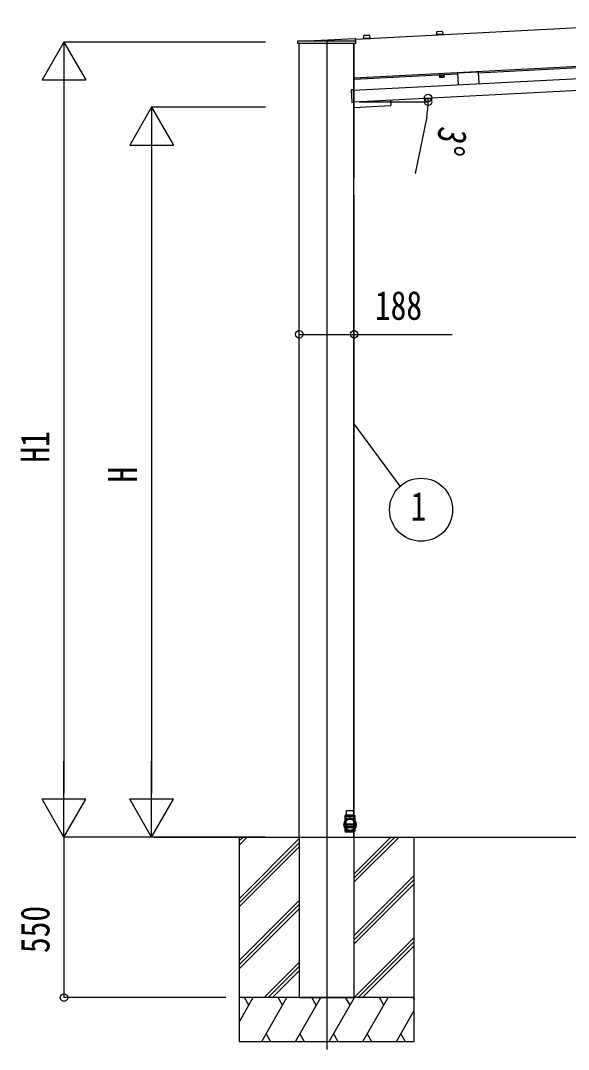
# Model space of a CAD drawing. Units: millimetres, scale not verified. Extents: x -12615 to 12615, y -8910 to 8910.
# Drawn here: x 669 to 2546, y -5502 to -1979 of the extents above; entities that cross this region are included whole.
import ezdxf
from ezdxf.enums import TextEntityAlignment as Align

# ---------------------------------------------------------------- set-up
doc = ezdxf.new("R2010")
doc.units = ezdxf.units.MM
doc.header["$LTSCALE"] = 30
for name, color, linetype in [('0-3_YKK_12', 2, 'Continuous'), ('0-4_YKK_A1', 4, 'Continuous'), ('0-5_YKK_D', 6, 'Continuous')]:
    doc.layers.add(name, color=color, linetype=linetype)
doc.styles.add('ＭＳ ゴシック', font='')
doc.styles.get('ＭＳ ゴシック').set_extended_font_data('MS Gothic')

msp = doc.modelspace()

# ---------------------------------------------------------------- linework, layer by layer
at = {"layer": '0-3_YKK_12'}
msp.add_line((1717.92, -2049.5), (1717.92, -5502.48), dxfattribs=at)
at = {"layer": '0-4_YKK_A1'}
for p, q in [((1815.2, -2042.46), (3033.79, -1978.59)), ((1651.67, -2047.92), (1813.91, -2039.42)), ((1814.96, -2040.3), (1815.93, -2048.88)), ((1842.96, -2039.07), (1842.94, -2040.6)), ((1842.94, -2040.6), (1866.91, -2039.35)), ((1842.94, -2040.6), (1866.91, -2039.35)), ((1842.96, -2041), (1842.94, -2040.6)), ((1842.96, -2041), (1866.93, -2039.75)), ((1843.43, -2038.58), (1866.21, -2037.38)), ((1844.02, -2031.85), (1843.96, -2038.55)), ((1846.86, -2028.88), (1861.79, -2028.1)), ((1864.93, -2030.76), (1865.69, -2037.41)), ((1866.74, -2037.82), (1866.91, -2039.35)), ((1866.93, -2039.75), (1866.91, -2039.35)), ((2092.61, -2025.99), (2092.6, -2027.52)), ((2092.6, -2027.52), (2116.57, -2026.26)), ((2092.6, -2027.52), (2116.57, -2026.26)), ((2092.62, -2027.92), (2092.6, -2027.52)), ((2092.62, -2027.92), (2116.59, -2026.66)), ((2093.09, -2025.49), (2115.87, -2024.3)), ((2093.67, -2018.77), (2093.61, -2025.46)), ((2096.52, -2015.8), (2111.45, -2015.02)), ((2114.59, -2017.67), (2115.35, -2024.32)), ((2116.39, -2024.74), (2116.57, -2026.26)), ((2116.59, -2026.66), (2116.57, -2026.26)), ((1618.36, -2056.83), (1618.43, -2048.98)), ((1618.86, -2056.83), (1618.36, -2056.83)), ((1816.34, -2056.83), (1618.86, -2056.83)), ((1619.43, -2047.99), (1814.94, -2047.99)), ((1623.92, -4775), (1623.92, -2056.83)), ((1810.62, -2516.94), (1810.62, -2056.83)), ((1811.92, -2516.87), (1811.92, -2056.83)), ((1815.93, -2048.88), (1815.94, -2048.9)), ((1815.94, -2048.9), (1816.84, -2056.83)), ((1816.84, -2056.83), (1816.34, -2056.83)), ((1811.92, -2174.81), (3164.03, -2103.95)), ((1809.58, -2216.99), (3415.17, -2132.85)), ((2236.86, -2157.55), (2835.22, -2126.19)), ((1811.67, -2256.94), (3417.27, -2172.79)), ((1812.18, -2179.8), (1811.92, -2174.85)), ((1812.18, -2179.8), (2165.96, -2161.26)), ((2119.44, -2166.91), (2104.45, -2167.69)), ((2104.45, -2167.69), (2104.71, -2172.6)), ((2105.74, -2173.13), (2104.71, -2172.6)), ((2104.9, -2167.67), (2104.82, -2166.07)), ((2118.72, -2172.45), (2105.74, -2173.13)), ((2108.2, -2167.5), (2108.45, -2172.41)), ((2115.69, -2167.1), (2115.95, -2172.02)), ((2118.72, -2172.45), (2119.7, -2171.82)), ((2118.9, -2165.33), (2118.98, -2166.93)), ((2119.44, -2166.91), (2119.7, -2171.82)), ((2236.73, -2155.05), (2165.83, -2158.77)), ((2165.83, -2158.77), (2167.9, -2198.21)), ((2236.73, -2155.05), (2238.8, -2194.5)), ((1801.34, -2216.43), (1803.54, -2258.38)), ((1807.71, -2215.6), (1801.81, -2215.91)), ((1808.31, -2215.68), (1809.51, -2215.62)), ((1808.31, -2215.68), (1808.31, -2215.68)), ((1809.53, -2215.97), (1809.51, -2215.62)), ((1809.51, -2215.62), (1809.51, -2215.62)), ((1809.55, -2216.46), (1809.53, -2215.97)), ((1811.7, -2257.49), (1809.55, -2216.46)), ((1936.31, -2250.4), (1937.28, -2268.88)), ((1804.06, -2258.85), (1809.96, -2258.54)), ((1810.06, -2258.52), (1810.95, -2275.5)), ((1811.75, -2258.34), (1810.55, -2258.4)), ((1810.55, -2258.4), (1810.55, -2258.4)), ((1810.62, -4775), (1810.62, -2258.4)), ((1810.62, -2275), (1810.92, -2275)), ((1811.73, -2257.99), (1811.7, -2257.49)), ((1811.73, -2257.99), (1811.75, -2258.34)), ((1811.75, -2258.34), (1811.75, -2258.34)), ((1812, -2276.45), (1936.33, -2269.93)), ((1811.92, -4775), (1811.92, -2576.45)), ((1785.02, -4686), (1785.02, -4705)), ((1810.02, -4685.5), (1785.52, -4685.5)), ((1810.52, -4686), (1810.52, -4705)), ((1782.12, -4700), (1781.12, -4700)), ((1781.12, -4700), (1781.12, -4757)), ((1781.12, -4700), (1782.12, -4700)), ((1810.52, -4700), (1781.12, -4700)), ((1781.24, -4719.21), (1781.24, -4719.24)), ((1782.4, -4700.8), (1782.25, -4718.09)), ((1782.4, -4700.8), (1782.4, -4700.5)), ((1782.4, -4700.5), (1782.4, -4700.8)), ((1782.4, -4700.5), (1813.15, -4700.5)), ((1783.02, -4717.31), (1783.02, -4700.5)), ((1783.02, -4700.5), (1812.52, -4700.5)), ((1783.02, -4700.5), (1783.02, -4731)), ((1784.52, -4705.5), (1783.02, -4705.5)), ((1783.02, -4705.5), (1783.02, -4740.16)), ((1783.02, -4705.5), (1783.02, -4717.31)), ((1783.02, -4730.5), (1783.02, -4705.5)), ((1783.02, -4720.23), (1783.02, -4705.5)), ((1783.02, -4745.27), (1783.02, -4720.23)), ((1783.12, -4704.5), (1783.54, -4704.5)), ((1783.54, -4704.5), (1788.18, -4704.5)), ((1784.42, -4704.5), (1784.12, -4704.5)), ((1787.71, -4704.5), (1787.5, -4704.5)), ((1788.42, -4704.5), (1788.18, -4704.5)), ((1788.18, -4704.5), (1788.42, -4704.5)), ((1788.75, -4704.5), (1788.54, -4704.5)), ((1790.67, -4704.5), (1790.85, -4704.5)), ((1790.85, -4704.5), (1791.4, -4704.5)), ((1791.4, -4704.5), (1791.58, -4704.5)), ((1793.71, -4704.5), (1793.5, -4704.5)), ((1794.75, -4704.5), (1794.54, -4704.5)), ((1795.27, -4711.54), (1795.27, -4713.56)), ((1799.02, -4704.5), (1798.13, -4704.5)), ((1799.02, -4704.5), (1798.13, -4704.5)), ((1801.72, -4704.5), (1798.42, -4704.5)), ((1800.27, -4713.56), (1800.27, -4711.55)), ((1801.13, -4704.5), (1800.98, -4704.5)), ((1801.72, -4704.5), (1802.02, -4704.5)), ((1802.02, -4700), (1802.32, -4700)), ((1802.32, -4700), (1802.62, -4700)), ((1802.82, -4700), (1803.32, -4700)), ((1803.32, -4700), (1803.62, -4700)), ((1809.52, -4700), (1809.82, -4700)), ((1809.82, -4700), (1810.12, -4700)), ((1810.12, -4700), (1809.82, -4700)), ((1810.52, -4700), (1810.12, -4700)), ((1810.82, -4700), (1810.52, -4700)), ((1810.52, -4700), (1810.82, -4700)), ((1810.62, -4704.5), (1810.92, -4704.5)), ((1810.92, -4704.5), (1810.62, -4704.5)), ((1810.62, -4704.5), (1810.92, -4704.5)), ((1810.92, -4704.5), (1810.62, -4704.5)), ((1810.92, -4704.5), (1811.22, -4704.5)), ((1812.52, -4705.5), (1811.02, -4705.5)), ((1812.12, -4704.5), (1811.82, -4704.5)), ((1811.82, -4704.5), (1812.12, -4704.5)), ((1812.52, -4717.31), (1812.52, -4700.5)), ((1812.52, -4700.5), (1812.52, -4731)), ((1812.52, -4705.5), (1812.52, -4740.16)), ((1812.52, -4720.23), (1812.52, -4705.5)), ((1812.52, -4705.5), (1812.52, -4717.31)), ((1812.52, -4720.23), (1812.52, -4745.27)), ((1813.15, -4700.8), (1813.15, -4700.5)), ((1813.15, -4700.5), (1813.15, -4700.8)), ((1813.3, -4718.09), (1813.15, -4700.8)), ((1814.42, -4732.75), (1814.31, -4719.24)), ((1776.42, -4732.75), (1781.12, -4732.75)), ((1781.12, -4732.75), (1781.32, -4754.7)), ((1781.24, -4746.26), (1781.12, -4732.75)), ((1781.12, -4732.75), (1782.12, -4732.75)), ((1781.12, -4757), (1782.12, -4757)), ((1782.12, -4757), (1781.12, -4757)), ((1781.12, -4757), (1810.52, -4757)), ((1781.24, -4746.29), (1781.24, -4746.26)), ((1781.32, -4754.7), (1781.24, -4746.29)), ((1782.12, -4757), (1802.02, -4757)), ((1782.32, -4755), (1782.32, -4754.7)), ((1782.32, -4754.7), (1782.32, -4755)), ((1812.52, -4730.5), (1783.02, -4730.5)), ((1783.02, -4730.5), (1783.02, -4731)), ((1783.02, -4731), (1812.52, -4731)), ((1812.52, -4733.5), (1783.02, -4733.5)), ((1783.02, -4755), (1783.02, -4733.5)), ((1783.02, -4752.06), (1783.02, -4740.16)), ((1785.02, -4742.3), (1783.02, -4742.3)), ((1783.02, -4742.3), (1783.02, -4755)), ((1783.02, -4745.27), (1783.02, -4752.06)), ((1783.02, -4754.65), (1783.02, -4748.19)), ((1783.02, -4755), (1783.02, -4748.19)), ((1812.52, -4755), (1783.02, -4755)), ((1785.02, -4755), (1783.02, -4755)), ((1783.03, -4740.25), (1785.02, -4740.25)), ((1785.02, -4739.93), (1785.02, -4739.43)), ((1785.02, -4742.39), (1785.02, -4742.3)), ((1785.02, -4742.3), (1785.02, -4755)), ((1785.02, -4742.39), (1810.52, -4742.39)), ((1785.02, -4755), (1785.02, -4742.39)), ((1785.02, -4751.84), (1794.64, -4751.84)), ((1785.02, -4755), (1810.52, -4755)), ((1795.27, -4731), (1795.27, -4733.5)), ((1795.27, -4731), (1800.27, -4731)), ((1795.29, -4733.5), (1800.26, -4733.5)), ((1800.27, -4733.5), (1800.27, -4731)), ((1802.02, -4757), (1802.32, -4757)), ((1802.32, -4757), (1802.02, -4757)), ((1802.32, -4757), (1802.62, -4757)), ((1802.62, -4757), (1802.32, -4757)), ((1802.62, -4757), (1802.82, -4757)), ((1802.82, -4757), (1803.32, -4757)), ((1803.32, -4757), (1802.82, -4757)), ((1803.32, -4757), (1803.62, -4757)), ((1803.62, -4757), (1803.32, -4757)), ((1803.62, -4757), (1809.52, -4757)), ((1809.52, -4757), (1809.82, -4757)), ((1809.82, -4757), (1809.52, -4757)), ((1810.12, -4757), (1809.82, -4757)), ((1809.82, -4757), (1810.12, -4757)), ((1810.52, -4757), (1810.12, -4757)), ((1810.52, -4739.43), (1810.52, -4739.93)), ((1810.52, -4740.74), (1810.52, -4740.25)), ((1810.52, -4742.3), (1810.52, -4755)), ((1812.52, -4742.3), (1810.52, -4742.3)), ((1810.52, -4742.39), (1810.52, -4742.3)), ((1810.52, -4755), (1810.52, -4742.39)), ((1810.52, -4752.66), (1810.52, -4751.84)), ((1812.52, -4755), (1810.52, -4755)), ((1812.52, -4733.5), (1812.52, -4755)), ((1812.52, -4742.3), (1812.52, -4755)), ((1812.52, -4748.19), (1812.52, -4755)), ((1813.42, -4732.75), (1813.23, -4754.7)), ((1813.23, -4754.7), (1813.3, -4747.41)), ((1813.23, -4755), (1813.23, -4754.7)), ((1813.23, -4754.7), (1813.23, -4755)), ((1813.23, -4755), (1813.93, -4755)), ((1813.42, -4732.75), (1814.42, -4732.75)), ((1814.23, -4754.7), (1814.42, -4732.75)), ((1814.31, -4746.29), (1814.23, -4754.7)), ((1814.31, -4746.26), (1814.42, -4732.75)), ((1814.31, -4746.29), (1814.31, -4746.26)), ((1814.42, -4732.75), (1819.12, -4732.75)), ((1126.75, -4775), (3786.67, -4775)), ((1417.92, -4775), (1417.92, -5475)), ((1417.92, -4802.38), (1445.31, -4775)), ((1417.92, -4788.24), (1431.16, -4775)), ((1417.92, -4986.23), (1623.92, -4780.23)), ((1623.92, -4775), (1623.92, -5325)), ((1810.62, -4775), (1810.62, -5325)), ((1811.92, -4928.88), (1965.81, -4775)), ((1811.92, -4914.74), (1951.66, -4775)), ((1811.92, -4900.6), (1937.52, -4775)), ((2017.92, -5475), (2017.92, -4775)), ((1417.92, -5000.37), (1623.92, -4794.37)), ((1417.92, -5014.51), (1623.92, -4808.51)), ((1811.92, -5112.73), (2017.92, -4906.73)), ((1811.92, -5126.87), (2017.92, -4920.87)), ((1811.92, -5141.01), (2017.92, -4935.01)), ((1417.92, -5198.36), (1623.92, -4992.36)), ((1417.92, -5212.5), (1623.92, -5006.5)), ((1417.92, -5226.64), (1623.92, -5020.65)), ((1811.78, -5325), (2017.92, -5118.86)), ((1825.93, -5325), (2017.92, -5133)), ((1840.07, -5325), (2017.92, -5147.14)), ((1503.42, -5325), (1623.92, -5204.49)), ((1517.56, -5325), (1623.92, -5218.63)), ((1531.7, -5325), (1623.92, -5232.78)), ((2017.92, -5325), (1417.92, -5325)), ((1417.92, -5408.83), (1466.33, -5325)), ((1451.32, -5350.98), (1436.32, -5325)), ((1495.19, -5475), (1581.79, -5325)), ((1566.79, -5350.98), (1551.79, -5325)), ((1610.66, -5475), (1697.26, -5325)), ((1623.92, -5325), (1810.62, -5325)), ((1682.26, -5350.98), (1667.26, -5325)), ((1726.13, -5475), (1812.73, -5325)), ((1797.73, -5350.98), (1782.73, -5325)), ((1841.6, -5475), (1928.2, -5325)), ((1913.2, -5350.98), (1898.2, -5325)), ((2013.67, -5325), (2017.92, -5332.36)), ((1957.07, -5475), (2017.92, -5369.6)), ((1510.19, -5449.02), (1525.19, -5475)), ((1625.66, -5449.02), (1640.66, -5475)), ((1741.13, -5449.02), (1756.13, -5475)), ((1856.6, -5449.02), (1871.6, -5475)), ((1972.07, -5449.02), (1987.07, -5475)), ((1417.92, -5475), (2017.92, -5475))]:
    msp.add_line(p, q, dxfattribs=at)
for points in [[(2103.29, -2164.55), (2120.26, -2163.66), (2120.35, -2165.26), (2103.37, -2166.15)], [(1800.27, -4711.55), (1800.14, -4711.53), (1799.73, -4711.49), (1799.11, -4711.44), (1798.33, -4711.41), (1797.49, -4711.4), (1796.69, -4711.43), (1796.01, -4711.47), (1795.52, -4711.52), (1795.29, -4711.55), (1795.34, -4711.54), (1795.66, -4711.51), (1796.21, -4711.46), (1796.95, -4711.42), (1797.77, -4711.4), (1798.6, -4711.42), (1799.33, -4711.46), (1799.89, -4711.51), (1800.21, -4711.54)], [(1800.27, -4713.56), (1800.14, -4713.54), (1799.73, -4713.5), (1799.11, -4713.45), (1798.33, -4713.41), (1797.5, -4713.4), (1796.7, -4713.43), (1796.01, -4713.48), (1795.53, -4713.53), (1795.29, -4713.56), (1795.34, -4713.55), (1795.65, -4713.52), (1796.21, -4713.46), (1796.94, -4713.42), (1797.77, -4713.4), (1798.59, -4713.42), (1799.32, -4713.46), (1799.88, -4713.52), (1800.21, -4713.55)]]:
    msp.add_lwpolyline(points, close=True, dxfattribs=at)
for points in [[(1781.24, -4719.21), (1781.4, -4700.8), (1781.12, -4732.75), (1781.24, -4719.24)], [(1782.4, -4700.5), (1781.7, -4700.5), (1782.4, -4700.5)], [(1809.82, -4700), (1809.52, -4700), (1803.62, -4700), (1803.32, -4700), (1802.82, -4700), (1802.62, -4700), (1802.32, -4700), (1802.02, -4700), (1782.12, -4700)], [(1782.12, -4732.75), (1782.4, -4700.8), (1813.15, -4700.8), (1813.42, -4732.75)], [(1799.02, -4704.5), (1800.98, -4704.5), (1801.13, -4704.5), (1810.62, -4704.5), (1810.92, -4704.5), (1810.62, -4704.5), (1791.58, -4704.5), (1791.4, -4704.5), (1790.85, -4704.5), (1790.67, -4704.5), (1783.62, -4704.5), (1783.12, -4704.5)], [(1783.54, -4704.5), (1783.12, -4704.5), (1783.62, -4704.5)], [(1784.12, -4704.5), (1784.37, -4704.5), (1789.01, -4704.5), (1789.42, -4704.5), (1789.01, -4704.5)], [(1784.37, -4704.5), (1784.12, -4704.5), (1784.42, -4704.5), (1787.5, -4704.5), (1787.71, -4704.5), (1788.54, -4704.5), (1788.75, -4704.5), (1793.5, -4704.5), (1793.71, -4704.5), (1794.54, -4704.5), (1794.75, -4704.5), (1810.62, -4704.5)], [(1802.32, -4704.5), (1802.02, -4704.5), (1801.72, -4704.5)], [(1802.02, -4704.5), (1802.32, -4704.5), (1810.62, -4704.5), (1810.92, -4704.5), (1810.62, -4704.5)], [(1810.82, -4700), (1810.52, -4700), (1810.82, -4700)], [(1811.82, -4704.5), (1811.22, -4704.5), (1810.92, -4704.5)], [(1812.52, -4731), (1812.52, -4730.5), (1812.52, -4705.5)], [(1813.15, -4700.5), (1813.85, -4700.5), (1813.15, -4700.5)], [(1814.42, -4732.75), (1814.15, -4700.8), (1814.31, -4719.21), (1814.31, -4719.24)], [(1782.32, -4755), (1781.62, -4755), (1782.32, -4755)], [(1782.32, -4754.7), (1782.12, -4732.75), (1813.42, -4732.75)], [(1782.25, -4747.41), (1782.32, -4754.7), (1813.23, -4754.7)], [(1813.93, -4755), (1813.23, -4755), (1782.32, -4755)], [(1812.52, -4754.65), (1783.02, -4754.65), (1783.02, -4742.3)], [(1785.02, -4740.74), (1783.52, -4740.74), (1783.52, -4752.66)], [(1785.02, -4752.66), (1783.52, -4752.66), (1783.52, -4745.84)], [(1785.02, -4739.43), (1810.52, -4739.43), (1810.52, -4740.25), (1812.52, -4740.25)], [(1785.02, -4739.43), (1785.02, -4740.25), (1785.02, -4740.74), (1785.02, -4752.66)], [(1810.52, -4751.84), (1810.52, -4739.93), (1785.02, -4739.93)], [(1785.02, -4752.66), (1785.02, -4751.84), (1785.02, -4739.93)], [(1794.64, -4751.84), (1800.91, -4751.84), (1810.52, -4751.84)], [(1812.02, -4752.66), (1812.02, -4740.74), (1810.52, -4740.74), (1810.52, -4752.66)], [(1812.02, -4745.84), (1812.02, -4752.66), (1810.52, -4752.66)], [(1810.82, -4757), (1810.52, -4757), (1810.82, -4757)], [(1810.82, -4757), (1810.52, -4757), (1810.82, -4757)], [(1812.52, -4740.16), (1812.52, -4752.06), (1812.52, -4745.27)], [(1812.52, -4748.19), (1812.52, -4754.65), (1812.52, -4742.3)]]:
    msp.add_lwpolyline(points, dxfattribs=at)
for radius in [21.01, 20.71, 19.35]:
    msp.add_circle((1797.77, -4732.75), radius, dxfattribs=at)
for centre, radius, start, end in [((1813.96, -2040.42), 1, 6.5, 93.00032), ((1843.46, -2039.07), 0.5, 93, 179.5), ((1847.02, -2031.88), 3, 93, 179.5), ((1861.95, -2031.1), 3, 6.5, 93), ((1866.24, -2037.88), 0.5, 6.5, 93), ((2093.11, -2025.99), 0.5, 93, 179.5), ((2096.67, -2018.79), 3, 93, 179.5), ((2111.61, -2018.01), 3, 6.5, 93), ((2115.9, -2024.8), 0.5, 6.5, 93), ((1619.43, -2048.99), 1, 90, 176.5048), ((1619.43, -2048.99), 1, 176.5048, 179.5), ((1649.06, -1997.99), 50, 270, 273.00032), ((1814.94, -2048.99), 1, 6.5, 90), ((2106.44, -2169.77), 3.32, 238.61575, 307.38425), ((2111.58, -2160.39), 12.42, 255.41205, 290.58795), ((2117.68, -2169.18), 3.32, 238.61575, 307.38425), ((1807.97, -2212.83), 2.86, 266.50896, 273.26043), ((1810.68, -2262.68), 4.28, 91.78658, 98.68179), ((1811.95, -2275.45), 1, 183, 273), ((1936.28, -2268.93), 1, 273, 3), ((1785.52, -4686), 0.5, 90, 180), ((1785.52, -4686), 0.5, 90, 180), ((1785.52, -4686), 0.5, 90, 180), ((1785.52, -4686), 0.5, 90, 180), ((1810.02, -4686), 0.5, 0, 90), ((1810.02, -4686), 0.5, 0, 90), ((1810.02, -4686), 0.5, 0, 90), ((1810.02, -4686), 0.5, 0, 90), ((1797.77, -4732.75), 21.35, 140.74511, 179.99127), ((1797.77, -4732.75), 19.35, 139.66507, 220.33493), ((1768.95, -4707.12), 17.24, 315.49151, 320.50828), ((1781.7, -4700.8), 0.3, 90, 179.5), ((1781.7, -4700.8), 0.3, 90, 179.5), ((1797.77, -4732.75), 21.35, 43.36205, 136.63795), ((1797.77, -4732.75), 21.35, 46.30126, 133.69874), ((1797.77, -4732.75), 21.35, 46.30126, 133.69874), ((1797.77, -4732.75), 19.35, 40.33493, 139.66507), ((1784.52, -4705), 0.5, 270, 0), ((1784.52, -4705), 0.5, 270, 0), ((1784.52, -4705), 0.5, 270, 0), ((1784.52, -4705), 0.5, 270, 0), ((1811.02, -4705), 0.5, 180, 270), ((1811.02, -4705), 0.5, 180, 270), ((1811.02, -4705), 0.5, 180, 270), ((1811.02, -4705), 0.5, 180, 270), ((1797.77, -4732.75), 19.35, 319.66507, 40.33493), ((1792.56, -4737.77), 28.59, 40.48787, 43.51234), ((1813.85, -4700.8), 0.3, 0.5, 90), ((1813.85, -4700.8), 0.3, 0.5, 90), ((1797.77, -4732.75), 21.35, 0.00873, 39.25489), ((1797.77, -4732.75), 21.35, 180.00873, 219.25489), ((1802.99, -4727.73), 28.59, 220.48787, 223.51234), ((1781.62, -4754.7), 0.3, 180.5, 270), ((1781.62, -4754.7), 0.3, 180.5, 270), ((1797.77, -4732.75), 21.35, 223.36205, 316.63795), ((1797.77, -4732.75), 19.35, 220.33493, 222.57146), ((1797.77, -4732.75), 21.35, 226.30126, 313.69874), ((1797.77, -4732.75), 21.35, 226.30126, 313.69874), ((1797.77, -4732.75), 19.35, 222.57146, 260.67495), ((1797.77, -4732.75), 19.35, 260.67495, 279.32505), ((1797.77, -4732.75), 19.35, 279.32505, 317.42854), ((1797.77, -4732.75), 19.35, 317.42854, 319.66507), ((1826.6, -4758.38), 17.24, 135.49151, 140.50828), ((1813.93, -4754.7), 0.3, 270, 359.5), ((1813.93, -4754.7), 0.3, 270, 359.5), ((1797.77, -4732.75), 21.35, 320.74511, 359.99127)]:
    msp.add_arc(centre, radius, start, end, dxfattribs=at)
for centre, major_axis, ratio, start_param, end_param in [((1801.84, -2216.41), (-0.373, 0.336), 0.99628, 5.4996506, 7.06672), ((1807.72, -2215.9), (0.016, -0.3), 0.998135, 2.3281144, 3.1415927), ((1808.31, -2215.64), (-0.599, -0.031), 0.061163, 1.2604966, 1.5707963), ((1804.04, -2258.35), (-0.336, -0.373), 0.99628, 5.4996506, 7.06672), ((1809.94, -2258.24), (0.016, -0.3), 0.998135, 0, 0.8133487), ((1782.4, -4700.8), (1, 0), 0.002618, 1.5708565, 3.1415767), ((1782.4, -4700.8), (1, 0), 0.002618, 1.5708565, 3.1415767), ((1813.15, -4700.8), (1, 0), 0.002618, 0.000016, 1.5707362), ((1813.15, -4700.8), (1, 0), 0.002618, 0.000016, 1.5707362), ((1782.32, -4754.7), (1, 0), 0.002618, 3.1416086, 4.7123288), ((1782.32, -4754.7), (1, 0), 0.002618, 3.1416086, 4.7123288), ((1783.52, -4740.16), (0, 0.508), 0.984808, 1.5707963, 1.7453293), ((1783.52, -4752.06), (0, 0.596), 0.8391, 1.5707963, 3.1415927), ((1783.52, -4740.25), (-0.383, 0.383), 0.8391, 0.8726646, 2.268928), ((1812.02, -4740.25), (0.383, 0.383), 0.8391, 4.0142573, 5.4105207), ((1812.02, -4752.06), (0, 0.596), 0.8391, 3.1415927, 4.712389), ((1812.02, -4740.16), (0, -0.508), 0.984808, 1.3962634, 1.5707963), ((1813.23, -4754.7), (1, 0), 0.002618, 4.7124491, 6.2831693), ((1813.23, -4754.7), (1, 0), 0.002618, 4.7124491, 6.2831693)]:
    msp.add_ellipse(centre, major_axis=major_axis, ratio=ratio, start_param=start_param, end_param=end_param, dxfattribs=at)
at = {"layer": '0-5_YKK_D'}
for p, q in [((817.92, -2052), (742.92, -2181.9)), ((1508.29, -2052), (816.92, -2052)), ((817.92, -2052), (892.92, -2181.9)), ((817.92, -2052), (817.92, -2311.81)), ((742.92, -2181.9), (892.92, -2181.9)), ((817.92, -2202), (817.92, -4625)), ((1117.92, -2275), (1042.92, -2404.9)), ((1508.29, -2275), (1116.92, -2275)), ((1117.92, -2275), (1192.92, -2404.9)), ((1117.92, -2275), (1117.92, -2534.81)), ((1828.77, -2257.03), (2066.33, -2257.03)), ((2060.24, -2307.77), (2020.82, -2502.22)), ((1042.92, -2404.9), (1192.92, -2404.9)), ((1117.92, -2425), (1117.92, -4625)), ((1810.62, -3360.16), (1968.84, -3573.68)), ((817.92, -4775), (817.92, -4515.19)), ((1117.92, -4775), (1117.92, -4515.19)), ((817.92, -4775), (742.92, -4645.1)), ((892.92, -4645.1), (742.92, -4645.1)), ((817.92, -4775), (892.92, -4645.1)), ((1117.92, -4775), (1042.92, -4645.1)), ((1192.92, -4645.1), (1042.92, -4645.1)), ((1117.92, -4775), (1192.92, -4645.1)), ((1371.92, -4775), (816.92, -4775)), ((1508.29, -4775), (816.92, -4775)), ((817.92, -4775), (817.92, -5325)), ((1508.29, -4775), (1116.92, -4775)), ((1371.92, -5325), (816.92, -5325))]:
    msp.add_line(p, q, dxfattribs=at)
msp.add_lwpolyline([(1623.92, -3053.32), (1811.92, -3053.32), (2147.72, -3053.32)], dxfattribs=at)
for centre, radius in [((2064.98, -2243.66), 12.75), ((2065.33, -2257.03), 12.75), ((1623.92, -3053.32), 12.75), ((1811.92, -3053.32), 12.75), ((2041.14, -3653.9), 108), ((817.92, -5325), 12.75)]:
    msp.add_circle(centre, radius, dxfattribs=at)
for start, end in [(0, 3), (348.53992, 0)]:
    msp.add_arc((1809.92, -2257.03), 255.41, start, end, dxfattribs=at)

# ---------------------------------------------------------------- texts
at = {"layer": '0-5_YKK_D', "style": 'ＭＳ ゴシック', "width": 0.8}
for s, rotation, p in [('3°', 258.54, (2075.87, -2331.35)), ('H1', 90, (797.92, -3492.7)), ('H', 90, (1097.92, -3561)), ('550', 90, (797.92, -5172.4))]:
    msp.add_text(s, height=98.97, rotation=rotation, dxfattribs=at).set_placement(p, align=Align.BOTTOM_LEFT)
for s, p in [('188', (1882.92, -3033.32)), ('1', (2005.14, -3721.4))]:
    msp.add_text(s, height=98.97, dxfattribs=at).set_placement(p, align=Align.BOTTOM_LEFT)

doc.saveas('drawing.dxf')
